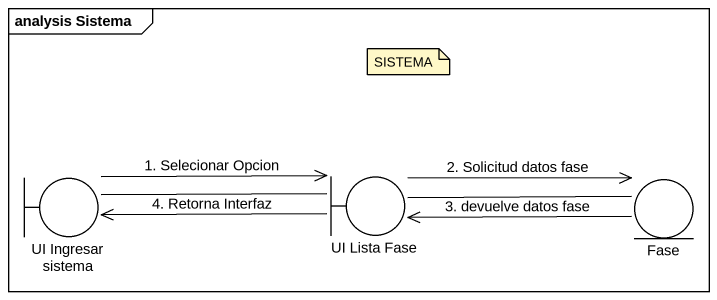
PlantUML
@startuml
mainframe analysis Sistema
boundary "UI Ingresar sistema" as UI_Ingresar_sistema
boundary "UI Lista Fase" as UI_Lista_Fase
entity Fase
UI_Ingresar_sistema -right-> UI_Lista_Fase : 1. Selecionar Opcion
UI_Ingresar_sistema -right- UI_Lista_Fase
UI_Lista_Fase -left-> UI_Ingresar_sistema : 4. Retorna Interfaz
UI_Lista_Fase -right- Fase
UI_Lista_Fase -right-> Fase : 2. Solicitud datos fase
Fase -left-> UI_Lista_Fase : 3. devuelve datos fase
note as N1
  SISTEMA
end note
@enduml
